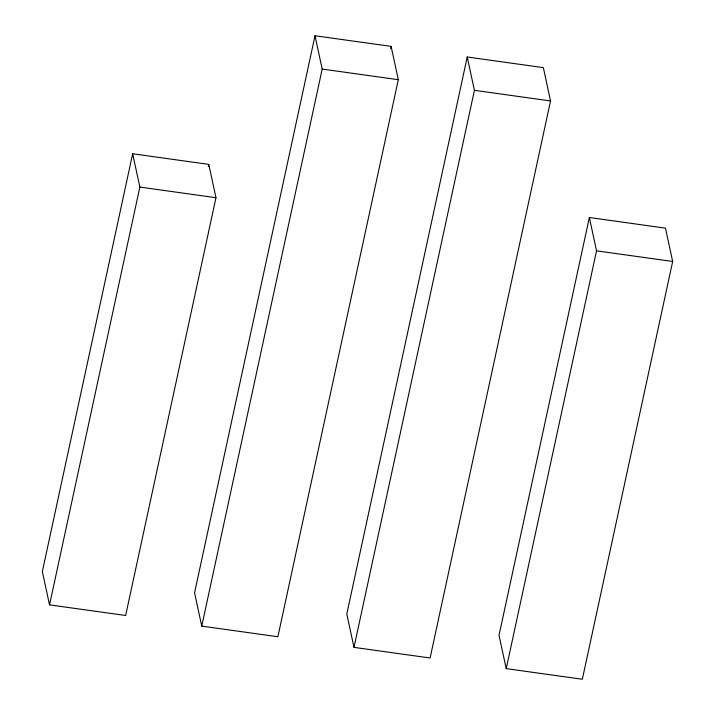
<?xml version="1.0" encoding="UTF-8"?>
<svg xmlns="http://www.w3.org/2000/svg" width="715" height="715" viewBox="0 0 715 715"><rect width="100%" height="100%" fill="white"/><g stroke="black" fill="none" stroke-linecap="round" stroke-linejoin="round"><path stroke-width="1.07" d="M132.668 153.761L42.337 571.544L49.532 604.872L125.643 615.49L215.975 197.706L208.78 164.387L132.668 153.761L139.854 187.08L49.532 604.872M208.315 166.568L208.78 164.387M315.011 35.75L194.569 592.798L201.755 626.117L277.876 636.743L398.309 79.696L391.123 46.377L315.011 35.75L322.197 69.069L201.755 626.117M390.649 48.557L391.123 46.377M467.235 57.003L346.802 614.051L353.988 647.37L430.099 657.997L550.541 100.949L543.355 67.63L467.235 57.003L474.42 90.322L353.988 647.37M589.357 217.512L499.025 635.304L506.22 668.623L582.332 679.25L672.663 261.467L665.468 228.139L589.357 217.512L596.542 250.84L506.22 668.623M322.197 69.069L398.309 79.696M474.42 90.322L550.541 100.949M139.854 187.08L215.975 197.706M596.542 250.84L672.663 261.467"/></g></svg>
